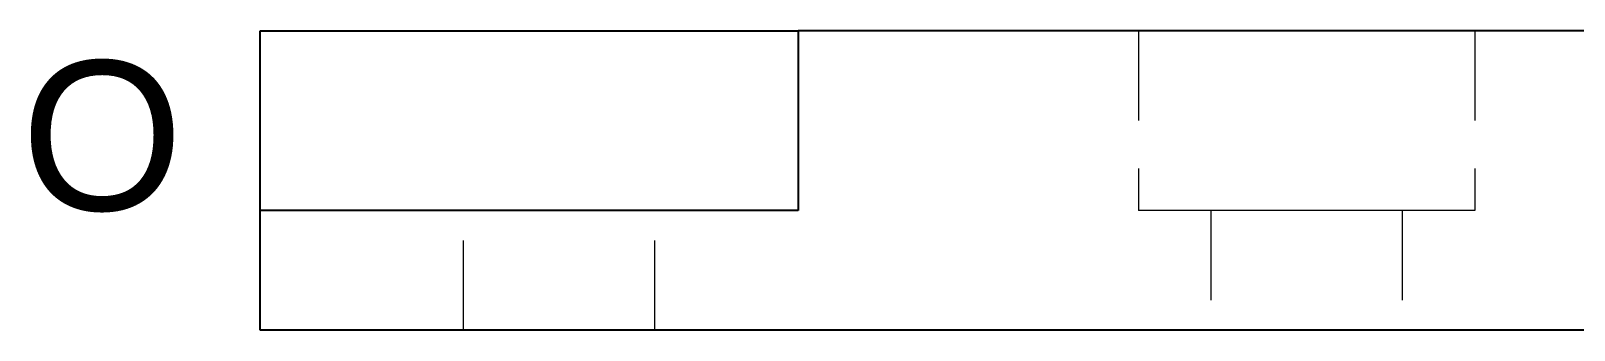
# Model space of a CAD drawing. Header units: millimetres. Extents: x 40 to 1360, y 134 to 546.
# Drawn here: x 39.6 to 91.2, y 267.5 to 277.5 of the extents above; entities that cross this region are included whole.
import ezdxf

# ---------------------------------------------------------------- set-up
doc = ezdxf.new("R2010")
doc.units = ezdxf.units.MM
doc.linetypes.add('WP_HIDDEN', pattern=[2.3, 1.5, -0.8])
for name, color, linetype, lineweight in [('ANNOTATIONS', 7, 'CONTINUOUS', 18), ('HIDDEN', 7, 'WP_HIDDEN', 13), ('VISIBLE', 7, 'CONTINUOUS', 25)]:
    doc.layers.add(name, color=color, linetype=linetype, lineweight=lineweight)
doc.styles.add('CJK', font='Arial Unicode.ttf')

msp = doc.modelspace()

# ---------------------------------------------------------------- linework, layer by layer
at = {"layer": 'HIDDEN', "ltscale": 2}
for p, q in [((76.625, 277.5), (76.625, 271.5)), ((87.875, 277.5), (87.875, 271.5)), ((54.05, 267.5), (54.05, 271.5)), ((60.45, 267.5), (60.45, 271.5)), ((79.05, 271.5), (79.05, 267.5)), ((85.45, 271.5), (85.45, 267.5))]:
    msp.add_line(p, q, dxfattribs=at)
for points in [[(87.875, 277.5), (87.73397, 277.5), (87.31795, 277.5), (86.6478, 277.5), (85.75713, 277.5), (84.6906, 277.5), (83.50168, 277.5), (82.25, 277.5), (80.99832, 277.5), (79.8094, 277.5), (78.74287, 277.5), (77.8522, 277.5), (77.18205, 277.5), (76.76603, 277.5), (76.625, 277.5)], [(54.05, 271.5), (54.13023, 271.5), (54.3669, 271.5), (54.74814, 271.5), (55.25483, 271.5), (55.86157, 271.5), (56.53793, 271.5), (57.25, 271.5), (57.96207, 271.5), (58.63843, 271.5), (59.24517, 271.5), (59.75186, 271.5), (60.1331, 271.5), (60.36977, 271.5), (60.45, 271.5)], [(87.875, 271.5), (87.73397, 271.5), (87.31795, 271.5), (86.6478, 271.5), (85.75713, 271.5), (84.6906, 271.5), (83.50168, 271.5), (82.25, 271.5), (80.99832, 271.5), (79.8094, 271.5), (78.74287, 271.5), (77.8522, 271.5), (77.18205, 271.5), (76.76603, 271.5), (76.625, 271.5)], [(85.45, 271.5), (85.36977, 271.5), (85.1331, 271.5), (84.75186, 271.5), (84.24517, 271.5), (83.63843, 271.5), (82.96207, 271.5), (82.25, 271.5), (81.53793, 271.5), (80.86157, 271.5), (80.25483, 271.5), (79.74814, 271.5), (79.3669, 271.5), (79.13023, 271.5), (79.05, 271.5)], [(54.05, 267.5), (54.13023, 267.5), (54.3669, 267.5), (54.74814, 267.5), (55.25483, 267.5), (55.86157, 267.5), (56.53793, 267.5), (57.25, 267.5), (57.96207, 267.5), (58.63843, 267.5), (59.24517, 267.5), (59.75186, 267.5), (60.1331, 267.5), (60.36977, 267.5), (60.45, 267.5)], [(85.45, 267.5), (85.36977, 267.5), (85.1331, 267.5), (84.75186, 267.5), (84.24517, 267.5), (83.63843, 267.5), (82.96207, 267.5), (82.25, 267.5), (81.53793, 267.5), (80.86157, 267.5), (80.25483, 267.5), (79.74814, 267.5), (79.3669, 267.5), (79.13023, 267.5), (79.05, 267.5)]]:
    msp.add_lwpolyline(points, dxfattribs=at)
at = {"layer": 'VISIBLE'}
for p, q in [((47.25, 277.5), (65.25, 277.5)), ((47.25, 271.5), (47.25, 277.5)), ((92.25, 277.5), (65.25, 277.5)), ((65.25, 277.5), (65.25, 271.5)), ((47.25, 267.5), (47.25, 271.5)), ((65.25, 271.5), (47.25, 271.5)), ((92.25, 267.5), (47.25, 267.5))]:
    msp.add_line(p, q, dxfattribs=at)

# ---------------------------------------------------------------- texts
at = {"layer": 'ANNOTATIONS', "style": 'CJK'}
msp.add_text('O', height=5, dxfattribs=at).set_placement((39.25, 271.5))

doc.saveas('drawing.dxf')
